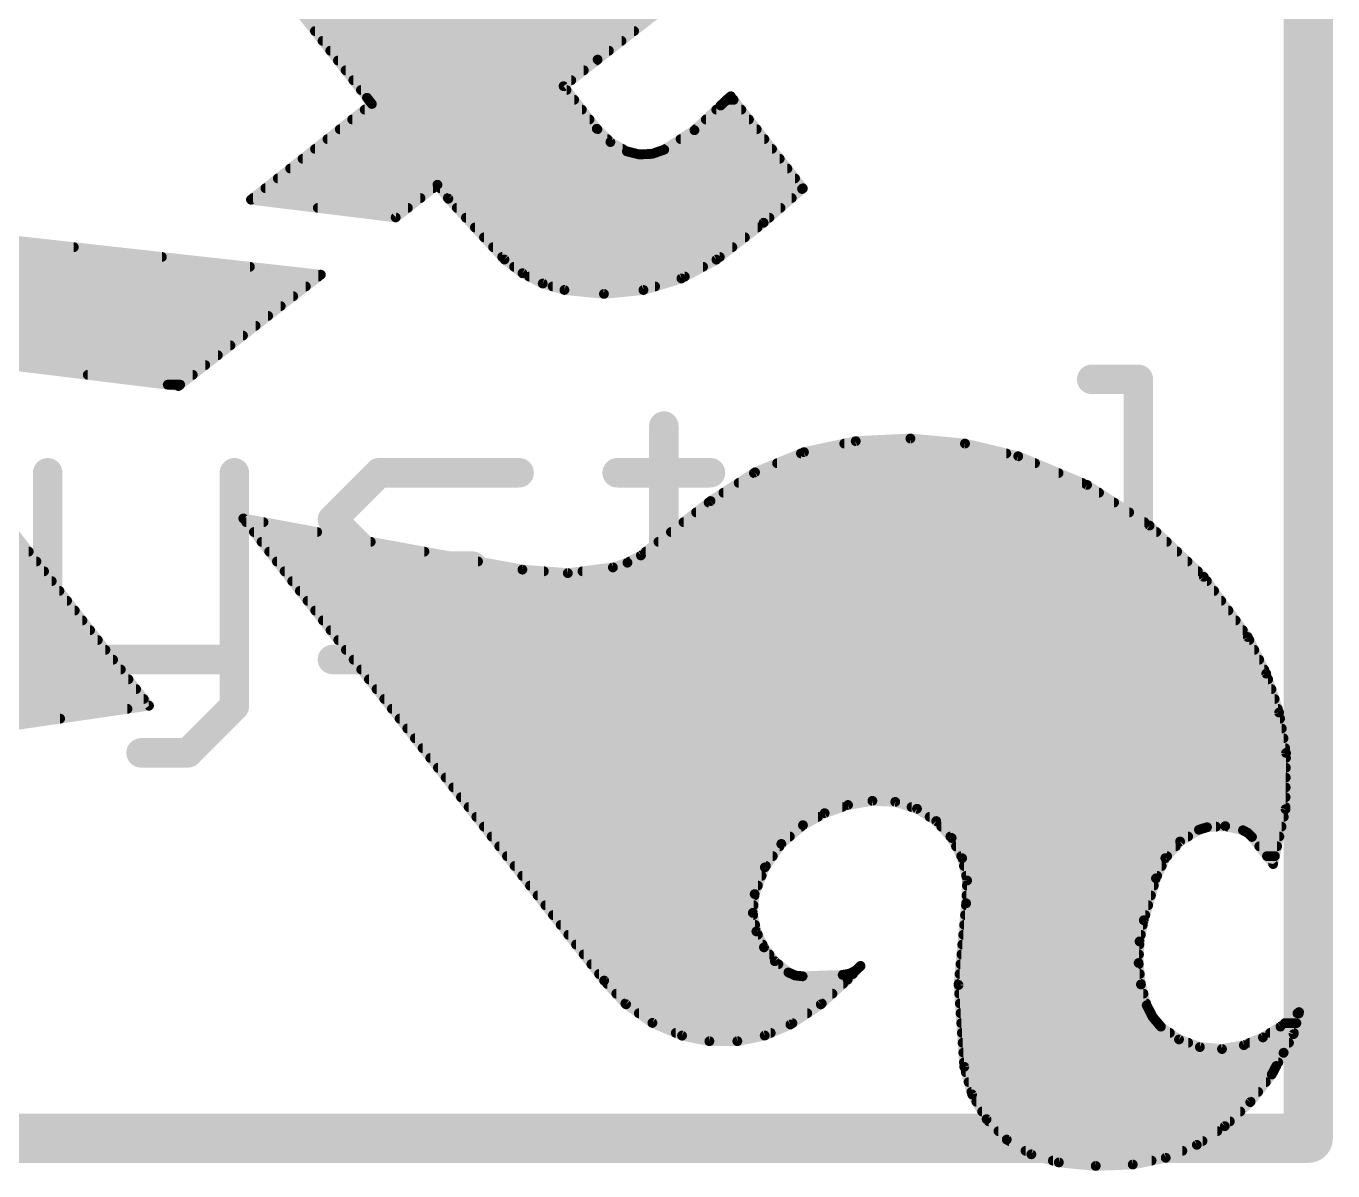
# Model space of a CAD drawing. Extents: x -0.1 to 20.3, y -11.4 to 28.1.
# Drawn here: x 7.223 to 10.604, y 8.686 to 11.646 of the extents above; entities that cross this region are included whole.
import ezdxf

# ---------------------------------------------------------------- set-up
doc = ezdxf.new("R2010")
doc.units = 0
for name, color, linetype in [('21', 41, 'CONTINUOUS'), ('22', 40, 'CONTINUOUS'), ('51', 53, 'CONTINUOUS')]:
    doc.layers.add(name, color=color, linetype=linetype)

msp = doc.modelspace()

# ---------------------------------------------------------------- linework, layer by layer
at = {"layer": '21'}
for points, const_width in [([(10.54, 11.97), (10.54, 8.77)], 0.127), ([(9.9796, 10.7325), (10.1003, 10.7325)], 0.0762), ([(10.1003, 10.7325), (10.1003, 10.0081)], 0.0762), ([(8.8726, 10.6118), (8.8726, 10.1288)], 0.0762), ([(7.2786, 10.491), (7.2786, 10.1288)], 0.0762), ([(7.7615, 10.491), (7.7615, 9.8874)], 0.0762), ([(8.0152, 10.3703), (8.1359, 10.491)], 0.0762), ([(8.1359, 10.491), (8.4982, 10.491)], 0.0762), ([(8.7518, 10.491), (8.9933, 10.491)], 0.0762), ([(9.3637, 10.491), (9.6051, 10.491)], 0.0762), ([(9.6051, 10.491), (9.7259, 10.3703)], 0.0762), ([(8.1359, 10.2496), (8.0152, 10.3703)], 0.0762), ([(9.7259, 10.3703), (9.7259, 10.0081)], 0.0762), ([(8.3774, 10.2496), (8.1359, 10.2496)], 0.0762), ([(8.4982, 10.1288), (8.3774, 10.2496)], 0.0762), ([(9.2429, 10.1288), (9.3637, 10.2496)], 0.0762), ([(9.3637, 10.2496), (9.7259, 10.2496)], 0.0762), ([(7.2786, 10.1288), (7.3993, 10.0081)], 0.0762), ([(8.3774, 10.0081), (8.4982, 10.1288)], 0.0762), ([(8.8726, 10.1288), (8.9933, 10.0081)], 0.0762), ([(9.3637, 10.0081), (9.2429, 10.1288)], 0.0762), ([(7.3993, 10.0081), (7.7615, 10.0081)], 0.0762), ([(8.0152, 10.0081), (8.3774, 10.0081)], 0.0762), ([(9.7259, 10.0081), (9.3637, 10.0081)], 0.0762), ([(9.9796, 10.0081), (10.221, 10.0081)], 0.0762), ([(7.7615, 9.8874), (7.6408, 9.7666)], 0.0762), ([(7.6408, 9.7666), (7.5201, 9.7666)], 0.0762), ([(10.54, 8.77), (5.54, 8.77)], 0.127)]:
    msp.add_lwpolyline(points, dxfattribs=dict(at, const_width=const_width))
for points, const_width in [([(9.9796, 10.7516, 1), (9.9796, 10.7135)], 0.0381), ([(10.1193, 10.7325, 1), (10.0812, 10.7325)], 0.0381), ([(10.1003, 10.7135, 1), (10.1003, 10.7516)], 0.0381), ([(8.8916, 10.6118, 1), (8.8535, 10.6118)], 0.0381), ([(7.2976, 10.491, 1), (7.2595, 10.491)], 0.0381), ([(7.7806, 10.491, 1), (7.7425, 10.491)], 0.0381), ([(8.1359, 10.5101, 1), (8.1359, 10.472)], 0.0381), ([(8.1494, 10.4776, 1), (8.1225, 10.5045)], 0.0381), ([(8.4982, 10.472, 1), (8.4982, 10.5101)], 0.0381), ([(8.7518, 10.5101, 1), (8.7518, 10.472)], 0.0381), ([(8.9933, 10.472, 1), (8.9933, 10.5101)], 0.0381), ([(9.3637, 10.5101, 1), (9.3637, 10.472)], 0.0381), ([(9.6186, 10.5045, 1), (9.5917, 10.4776)], 0.0381), ([(9.6051, 10.472, 1), (9.6051, 10.5101)], 0.0381), ([(8.0287, 10.3838, 1), (8.0017, 10.3568)], 0.0381), ([(8.0017, 10.3838, 1), (8.0287, 10.3568)], 0.0381), ([(9.7449, 10.3703, 1), (9.7068, 10.3703)], 0.0381), ([(9.7124, 10.3568, 1), (9.7393, 10.3838)], 0.0381), ([(8.1359, 10.2686, 1), (8.1359, 10.2305)], 0.0381), ([(8.1225, 10.2361, 1), (8.1494, 10.263)], 0.0381), ([(8.3909, 10.263, 1), (8.364, 10.2361)], 0.0381), ([(8.3774, 10.2305, 1), (8.3774, 10.2686)], 0.0381), ([(9.3637, 10.2686, 1), (9.3637, 10.2305)], 0.0381), ([(9.3771, 10.2361, 1), (9.3502, 10.263)], 0.0381), ([(9.7259, 10.2305, 1), (9.7259, 10.2686)], 0.0381), ([(7.2921, 10.1423, 1), (7.2651, 10.1154)], 0.0381), ([(7.2595, 10.1288, 1), (7.2976, 10.1288)], 0.0381), ([(8.5116, 10.1154, 1), (8.4847, 10.1423)], 0.0381), ([(8.4847, 10.1154, 1), (8.5116, 10.1423)], 0.0381), ([(8.886, 10.1423, 1), (8.8591, 10.1154)], 0.0381), ([(8.8535, 10.1288, 1), (8.8916, 10.1288)], 0.0381), ([(9.2564, 10.1423, 1), (9.2295, 10.1154)], 0.0381), ([(9.2295, 10.1423, 1), (9.2564, 10.1154)], 0.0381), ([(7.3993, 10.0272, 1), (7.3993, 9.9891)], 0.0381), ([(7.7615, 9.9891, 1), (7.7615, 10.0272)], 0.0381), ([(8.0152, 10.0272, 1), (8.0152, 9.9891)], 0.0381), ([(8.3774, 9.9891, 1), (8.3774, 10.0272)], 0.0381), ([(9.3637, 10.0272, 1), (9.3637, 9.9891)], 0.0381), ([(9.7259, 9.9891, 1), (9.7259, 10.0272)], 0.0381), ([(9.9796, 10.0272, 1), (9.9796, 9.9891)], 0.0381), ([(10.221, 9.9891, 1), (10.221, 10.0272)], 0.0381), ([(7.3858, 9.9946, 1), (7.4128, 10.0216)], 0.0381), ([(8.364, 10.0216, 1), (8.3909, 9.9946)], 0.0381), ([(8.9798, 9.9946, 1), (9.0068, 10.0216)], 0.0381), ([(9.3502, 9.9946, 1), (9.3771, 10.0216)], 0.0381), ([(9.7068, 10.0081, 1), (9.7449, 10.0081)], 0.0381), ([(10.0812, 10.0081, 1), (10.1193, 10.0081)], 0.0381), ([(7.7425, 9.8874, 1), (7.7806, 9.8874)], 0.0381), ([(7.775, 9.8739, 1), (7.7481, 9.9008)], 0.0381), ([(7.5201, 9.7857, 1), (7.5201, 9.7476)], 0.0381), ([(7.6408, 9.7476, 1), (7.6408, 9.7857)], 0.0381), ([(7.6273, 9.7801, 1), (7.6543, 9.7532)], 0.0381), ([(10.54, 8.7382, 1), (10.54, 8.8018)], 0.0635), ([(10.5083, 8.77, 1), (10.5718, 8.77)], 0.0635)]:
    msp.add_lwpolyline(points, format="xyb", dxfattribs=dict(at, const_width=const_width))
at = {"layer": '22', "const_width": 0.0254}
for points in [[(7.3165, 12.4695), (8.1046, 11.4608)], [(7.9501, 11.6586), (8.8282, 11.6586)], [(8.7012, 11.5594), (8.8474, 11.6736)], [(7.9699, 11.6332), (8.7957, 11.6332)], [(7.9898, 11.6078), (8.7631, 11.6078)], [(8.0096, 11.5824), (8.7306, 11.5824)], [(8.0295, 11.557), (8.6981, 11.557)], [(8.6132, 11.4906), (8.7012, 11.5594)], [(8.0493, 11.5316), (8.6656, 11.5316)], [(8.0692, 11.5062), (8.6331, 11.5062)], [(8.6992, 11.3805), (8.6132, 11.4906)], [(8.089, 11.4808), (8.6208, 11.4808)], [(8.1046, 11.4608), (8.1172, 11.4447)], [(8.1088, 11.4554), (8.6407, 11.4554)], [(9.0401, 11.4599), (9.0196, 11.4407)], [(9.0352, 11.4554), (9.0532, 11.4554)], [(9.046, 11.4646), (9.0401, 11.4599)], [(9.2322, 11.2264), (9.046, 11.4646)], [(8.1172, 11.4447), (7.8045, 11.1972)], [(8.0986, 11.43), (8.6605, 11.43)], [(9.0196, 11.4407), (8.9518, 11.3768)], [(9.0083, 11.43), (9.0731, 11.43)], [(8.0665, 11.4046), (8.6804, 11.4046)], [(8.9813, 11.4046), (9.0929, 11.4046)], [(8.0023, 11.3538), (8.7266, 11.3538)], [(8.0344, 11.3792), (8.7006, 11.3792)], [(8.7343, 11.3463), (8.6992, 11.3805)], [(8.9518, 11.3768), (8.8735, 11.3265)], [(8.916, 11.3538), (9.1326, 11.3538)], [(8.9544, 11.3792), (9.1128, 11.3792)], [(7.9702, 11.3284), (8.7659, 11.3284)], [(8.7771, 11.3221), (8.7343, 11.3463)], [(8.8092, 11.3142), (8.7771, 11.3221)], [(8.8422, 11.3157), (8.8092, 11.3142)], [(8.8735, 11.3265), (8.8422, 11.3157)], [(8.8764, 11.3284), (9.1525, 11.3284)], [(7.9381, 11.303), (9.1723, 11.303)], [(7.8739, 11.2522), (9.212, 11.2522)], [(7.906, 11.2776), (9.1922, 11.2776)], [(7.8418, 11.2268), (8.2755, 11.2268)], [(8.1788, 11.1513), (8.2869, 11.2357)], [(8.2869, 11.2357), (8.3151, 11.1997)], [(8.2939, 11.2268), (9.2318, 11.2268)], [(9.1308, 11.1375), (9.2302, 11.2249)], [(9.2302, 11.2249), (9.2322, 11.2264)], [(7.8045, 11.1972), (8.1788, 11.1513)], [(7.8097, 11.2014), (8.243, 11.2014)], [(8.3138, 11.2014), (9.2035, 11.2014)], [(8.3151, 11.1997), (8.4604, 11.0425)], [(7.9774, 11.176), (8.2105, 11.176)], [(8.337, 11.176), (9.1745, 11.176)], [(8.3605, 11.1506), (9.1456, 11.1506)], [(8.3839, 11.1252), (9.115, 11.1252)], [(9.0086, 11.0421), (9.1308, 11.1375)], [(7.9852, 11.0031), (7.1836, 11.0925)], [(8.4074, 11.0998), (9.0825, 11.0998)], [(6.0889, 11.0744), (7.3461, 11.0744)], [(6.1087, 11.049), (7.5739, 11.049)], [(8.4309, 11.0744), (9.0499, 11.0744)], [(8.4544, 11.049), (9.0174, 11.049)], [(6.1286, 11.0236), (7.8017, 11.0236)], [(8.4604, 11.0425), (8.507, 11.0069)], [(8.4851, 11.0236), (8.9741, 11.0236)], [(8.9181, 10.9935), (9.0086, 11.0421)], [(6.1484, 10.9982), (7.9788, 10.9982)], [(7.6168, 10.7154), (7.9852, 11.0031)], [(8.507, 11.0069), (8.5593, 10.9804)], [(8.5242, 10.9982), (8.9268, 10.9982)], [(8.5593, 10.9804), (8.6154, 10.9637)], [(8.8199, 10.9636), (8.9181, 10.9935)], [(6.1683, 10.9728), (7.9463, 10.9728)], [(6.1881, 10.9474), (7.9138, 10.9474)], [(8.5849, 10.9728), (8.85, 10.9728)], [(8.6154, 10.9637), (8.7176, 10.9536)], [(8.7176, 10.9536), (8.8199, 10.9636)], [(6.208, 10.922), (7.8813, 10.922)], [(6.2278, 10.8966), (7.8488, 10.8966)], [(6.2477, 10.8712), (7.8163, 10.8712)], [(6.2675, 10.8458), (7.7838, 10.8458)], [(6.2873, 10.8204), (7.7513, 10.8204)], [(7.5406, 9.8887), (6.8182, 10.8135)], [(6.8182, 10.8135), (7.6168, 10.7154)], [(6.9684, 10.795), (7.7187, 10.795)], [(7.1753, 10.7696), (7.6862, 10.7696)], [(7.3822, 10.7442), (7.6537, 10.7442)], [(7.589, 10.7188), (7.6212, 10.7188)], [(9.2351, 10.5442), (9.369, 10.5727)], [(9.369, 10.5727), (9.5106, 10.5796)], [(9.5106, 10.5796), (9.6516, 10.5665)], [(9.1086, 10.4921), (9.2351, 10.5442)], [(9.2273, 10.541), (9.7587, 10.541)], [(9.3394, 10.5664), (9.6519, 10.5664)], [(9.6516, 10.5665), (9.7895, 10.5337)], [(9.1657, 10.5156), (9.8329, 10.5156)], [(9.7895, 10.5337), (9.9676, 10.4595)], [(8.9935, 10.4179), (9.1086, 10.4921)], [(9.1057, 10.4902), (9.8939, 10.4902)], [(9.0269, 10.4394), (9.9986, 10.4394)], [(9.0663, 10.4648), (9.9549, 10.4648)], [(9.9676, 10.4595), (10.1293, 10.3545)], [(8.8134, 10.2772), (8.9935, 10.4179)], [(8.9885, 10.414), (10.0377, 10.414)], [(8.7182, 9.1778), (7.7847, 10.3728)], [(7.7847, 10.3728), (8.5067, 10.2406)], [(8.956, 10.3886), (10.0768, 10.3886)], [(7.7921, 10.3632), (7.8369, 10.3632)], [(7.812, 10.3378), (7.9757, 10.3378)], [(8.891, 10.3378), (10.147, 10.3378)], [(8.9235, 10.3632), (10.1159, 10.3632)], [(10.1293, 10.3545), (10.2695, 10.2219)], [(7.8318, 10.3124), (8.1144, 10.3124)], [(8.8585, 10.3124), (10.1738, 10.3124)], [(6.7041, 10.287), (7.2295, 10.287)], [(7.8517, 10.287), (8.2532, 10.287)], [(8.7785, 10.2585), (8.8134, 10.2772)], [(8.826, 10.287), (10.2007, 10.287)], [(6.7239, 10.2616), (7.2493, 10.2616)], [(6.7438, 10.2362), (7.2692, 10.2362)], [(7.8715, 10.2616), (8.3919, 10.2616)], [(7.8914, 10.2362), (8.5624, 10.2362)], [(8.5067, 10.2406), (8.6241, 10.2314)], [(8.6241, 10.2314), (8.7409, 10.2462)], [(8.6621, 10.2362), (10.2544, 10.2362)], [(8.7409, 10.2462), (8.7785, 10.2585)], [(8.7842, 10.2616), (10.2276, 10.2616)], [(6.7636, 10.2108), (7.289, 10.2108)], [(7.9112, 10.2108), (10.2777, 10.2108)], [(10.2695, 10.2219), (10.3835, 10.0663)], [(6.7835, 10.1854), (7.3088, 10.1854)], [(7.931, 10.1854), (10.2963, 10.1854)], [(6.8033, 10.16), (7.3287, 10.16)], [(6.8232, 10.1346), (7.3485, 10.1346)], [(7.9509, 10.16), (10.3148, 10.16)], [(7.9707, 10.1346), (10.3334, 10.1346)], [(6.843, 10.1092), (7.3684, 10.1092)], [(7.9906, 10.1092), (10.352, 10.1092)], [(6.8628, 10.0838), (7.3882, 10.0838)], [(8.0104, 10.0838), (10.3706, 10.0838)], [(10.3835, 10.0663), (10.4312, 9.9716)], [(6.8827, 10.0584), (7.4081, 10.0584)], [(6.9025, 10.033), (7.4279, 10.033)], [(8.0303, 10.0584), (10.3874, 10.0584)], [(8.0501, 10.033), (10.4002, 10.033)], [(6.9224, 10.0076), (7.4478, 10.0076)], [(8.07, 10.0076), (10.4131, 10.0076)], [(6.9422, 9.9822), (7.4676, 9.9822)], [(8.0898, 9.9822), (10.4259, 9.9822)], [(10.4312, 9.9716), (10.4644, 9.8709)], [(6.9621, 9.9568), (7.4874, 9.9568)], [(6.9819, 9.9314), (7.5073, 9.9314)], [(8.1096, 9.9568), (10.4361, 9.9568)], [(8.1295, 9.9314), (10.4445, 9.9314)], [(7.0018, 9.906), (7.5271, 9.906)], [(8.1493, 9.906), (10.4529, 9.906)], [(7.0216, 9.8806), (7.4849, 9.8806)], [(7.069, 9.82), (7.5406, 9.8887)], [(8.1692, 9.8806), (10.4612, 9.8806)], [(10.4644, 9.8709), (10.4824, 9.7665)], [(7.0414, 9.8552), (7.3107, 9.8552)], [(8.189, 9.8552), (10.4671, 9.8552)], [(8.2089, 9.8298), (10.4715, 9.8298)], [(8.2287, 9.8044), (10.4759, 9.8044)], [(8.2486, 9.779), (10.4803, 9.779)], [(10.4824, 9.7665), (10.481, 9.621)], [(8.2684, 9.7536), (10.4823, 9.7536)], [(8.2882, 9.7282), (10.4821, 9.7282)], [(8.3081, 9.7028), (10.4818, 9.7028)], [(8.3279, 9.6774), (10.4816, 9.6774)], [(8.3478, 9.652), (10.4813, 9.652)], [(8.3676, 9.6266), (9.334, 9.6266)], [(9.3491, 9.6319), (9.2886, 9.6107)], [(9.4123, 9.6427), (9.3491, 9.6319)], [(9.4713, 9.64), (9.4123, 9.6427)], [(9.5276, 9.6221), (9.4713, 9.64)], [(9.5134, 9.6266), (10.4811, 9.6266)], [(8.3875, 9.6012), (9.2715, 9.6012)], [(9.2886, 9.6107), (9.2326, 9.5797)], [(9.5774, 9.5903), (9.5276, 9.6221)], [(9.5603, 9.6012), (10.4766, 9.6012)], [(9.6172, 9.5467), (9.5774, 9.5903)], [(10.481, 9.621), (10.449, 9.4792)], [(8.4073, 9.5758), (9.2281, 9.5758)], [(9.2326, 9.5797), (9.1766, 9.5312)], [(9.5906, 9.5758), (10.3011, 9.5758)], [(10.2571, 9.5679), (10.2083, 9.5375)], [(10.2779, 9.5744), (10.2571, 9.5679)], [(10.325, 9.5772), (10.2779, 9.5744)], [(10.371, 9.5666), (10.325, 9.5772)], [(10.3311, 9.5758), (10.4708, 9.5758)], [(10.3838, 9.5595), (10.371, 9.5666)], [(10.3943, 9.5492), (10.3838, 9.5595)], [(8.4272, 9.5504), (9.1987, 9.5504)], [(8.447, 9.525), (9.1722, 9.525)], [(9.1766, 9.5312), (9.1341, 9.4706)], [(9.6139, 9.5504), (10.2291, 9.5504)], [(9.6445, 9.4943), (9.6172, 9.5467)], [(9.6285, 9.525), (10.1972, 9.525)], [(10.2083, 9.5375), (10.1701, 9.4944)], [(10.3931, 9.5504), (10.4651, 9.5504)], [(10.449, 9.4792), (10.3943, 9.5492)], [(10.4132, 9.525), (10.4594, 9.525)], [(8.4668, 9.4996), (9.1544, 9.4996)], [(9.6418, 9.4996), (10.1747, 9.4996)], [(9.6573, 9.4367), (9.6445, 9.4943)], [(10.1701, 9.4944), (10.1458, 9.4422)], [(10.4331, 9.4996), (10.4536, 9.4996)], [(8.4867, 9.4742), (9.1366, 9.4742)], [(9.1341, 9.4706), (9.1076, 9.4015)], [(9.649, 9.4742), (10.1607, 9.4742)], [(8.5065, 9.4488), (9.1257, 9.4488)], [(8.5264, 9.4234), (9.116, 9.4234)], [(9.6546, 9.4488), (10.1489, 9.4488)], [(9.6547, 9.3777), (9.6573, 9.4367)], [(9.6567, 9.4234), (10.1404, 9.4234)], [(10.1458, 9.4422), (10.1144, 9.3339)], [(8.5462, 9.398), (9.1073, 9.398)], [(9.1076, 9.4015), (9.1028, 9.3529)], [(9.6556, 9.398), (10.133, 9.398)], [(8.5661, 9.3726), (9.1048, 9.3726)], [(9.1028, 9.3529), (9.1121, 9.3049)], [(9.6351, 9.1665), (9.6547, 9.3777)], [(9.6543, 9.3726), (10.1257, 9.3726)], [(8.5859, 9.3472), (9.1039, 9.3472)], [(8.6058, 9.3218), (9.1088, 9.3218)], [(9.6496, 9.3218), (10.112, 9.3218)], [(9.6519, 9.3472), (10.1183, 9.3472)], [(10.1144, 9.3339), (10.1035, 9.2791)], [(8.6256, 9.2964), (9.1161, 9.2964)], [(9.1121, 9.3049), (9.1316, 9.2638)], [(9.6472, 9.2964), (10.1069, 9.2964)], [(8.6455, 9.271), (9.1282, 9.271)], [(9.1316, 9.2638), (9.1597, 9.2278)], [(9.6448, 9.271), (10.1031, 9.271)], [(10.1035, 9.2791), (10.1009, 9.2233)], [(8.6653, 9.2456), (9.1458, 9.2456)], [(8.6851, 9.2202), (9.169, 9.2202)], [(9.1597, 9.2278), (9.1949, 9.1989)], [(9.6401, 9.2202), (10.1013, 9.2202)], [(9.6425, 9.2456), (10.1019, 9.2456)], [(10.1009, 9.2233), (10.1071, 9.1679)], [(8.705, 9.1948), (9.204, 9.1948)], [(9.1949, 9.1989), (9.2125, 9.191)], [(9.2125, 9.191), (9.2317, 9.1889)], [(9.2317, 9.1889), (9.3353, 9.1925)], [(9.3353, 9.1925), (9.3528, 9.1956)], [(9.3816, 9.2158), (9.3482, 9.1801)], [(9.3484, 9.1948), (9.362, 9.1948)], [(9.3528, 9.1956), (9.3687, 9.2035)], [(9.3687, 9.2035), (9.3816, 9.2158)], [(9.6378, 9.1948), (10.1041, 9.1948)], [(8.7749, 9.1166), (8.7182, 9.1778)], [(8.726, 9.1694), (9.3366, 9.1694)], [(9.3482, 9.1801), (9.2787, 9.1164)], [(9.6499, 8.9549), (9.6351, 9.1665)], [(9.6354, 9.1694), (10.1069, 9.1694)], [(10.1071, 9.1679), (10.1219, 9.1141)], [(8.7495, 9.144), (9.3088, 9.144)], [(8.773, 9.1186), (9.2811, 9.1186)], [(8.843, 9.0684), (8.7749, 9.1166)], [(9.2787, 9.1164), (9.2001, 9.0643)], [(9.6367, 9.144), (10.1136, 9.144)], [(9.6385, 9.1186), (10.1206, 9.1186)], [(8.808, 9.0932), (9.2437, 9.0932)], [(9.6403, 9.0932), (10.1324, 9.0932)], [(10.1219, 9.1141), (10.1369, 9.0842)], [(10.1369, 9.0842), (10.1585, 9.0588)], [(10.4679, 9.0588), (10.516, 9.0964)], [(10.5155, 9.0928), (10.5021, 9.0394)], [(10.5119, 9.0932), (10.5155, 9.0932)], [(10.5159, 9.0963), (10.5155, 9.0928)], [(10.516, 9.0964), (10.5159, 9.0963)], [(8.9197, 9.0355), (8.843, 9.0684)], [(8.8445, 9.0678), (9.2053, 9.0678)], [(9.2001, 9.0643), (9.1336, 9.0358)], [(9.642, 9.0678), (10.1509, 9.0678)], [(10.1585, 9.0588), (10.2055, 9.0257)], [(10.4226, 9.0309), (10.4679, 9.0588)], [(10.4794, 9.0678), (10.5092, 9.0678)], [(8.9036, 9.0424), (9.1491, 9.0424)], [(8.9905, 9.0211), (8.9197, 9.0355)], [(9.0628, 9.0212), (8.9905, 9.0211)], [(9.1336, 9.0358), (9.0628, 9.0212)], [(9.6438, 9.0424), (10.1818, 9.0424)], [(9.6456, 9.017), (10.2292, 9.017)], [(10.2055, 9.0257), (10.2595, 9.0059)], [(10.3733, 9.0108), (10.4226, 9.0309)], [(10.3885, 9.017), (10.49, 9.017)], [(10.4413, 9.0424), (10.5028, 9.0424)], [(10.5021, 9.0394), (10.4759, 8.9909)], [(9.6474, 8.9916), (10.4763, 8.9916)], [(10.2595, 9.0059), (10.3167, 9.0008)], [(10.3167, 9.0008), (10.3733, 9.0108)], [(10.4759, 8.9909), (10.4572, 8.957)], [(9.6491, 8.9662), (10.4623, 8.9662)], [(9.6702, 8.8835), (9.6499, 8.9549)], [(10.4572, 8.957), (10.4455, 8.9349)], [(9.6539, 8.9408), (10.4486, 8.9408)], [(9.6611, 8.9154), (10.4302, 8.9154)], [(10.4455, 8.9349), (10.3898, 8.8636)], [(9.6683, 8.89), (10.4104, 8.89)], [(9.7076, 8.8194), (9.6702, 8.8835)], [(9.6812, 8.8646), (10.3906, 8.8646)], [(10.3898, 8.8636), (10.3241, 8.8014)], [(9.6961, 8.8392), (10.3641, 8.8392)], [(9.7598, 8.7667), (9.7076, 8.8194)], [(9.7132, 8.8138), (10.3372, 8.8138)], [(9.7383, 8.7884), (10.3046, 8.7884)], [(10.3241, 8.8014), (10.2516, 8.7531)], [(9.8235, 8.7286), (9.7598, 8.7667)], [(9.766, 8.763), (10.2664, 8.763)], [(10.2516, 8.7531), (10.1711, 8.7197)], [(9.8084, 8.7376), (10.2142, 8.7376)], [(9.8946, 8.7076), (9.8235, 8.7286)], [(9.8791, 8.7122), (10.1346, 8.7122)], [(10.1711, 8.7197), (10.0857, 8.7022)], [(9.99, 8.6985), (9.8946, 8.7076)], [(10.0857, 8.7022), (9.99, 8.6985)]]:
    msp.add_lwpolyline(points, dxfattribs=at)
at = {"layer": '22', "const_width": 0.0127}
for points in [[(7.9699, 11.6395, 1), (7.9699, 11.6269)], [(8.7957, 11.6269, 1), (8.7957, 11.6395)], [(7.9898, 11.6142, 1), (7.9898, 11.6015)], [(8.7631, 11.6015, 1), (8.7631, 11.6142)], [(8.0096, 11.5887, 1), (8.0096, 11.5761)], [(8.0295, 11.5633, 1), (8.0295, 11.5507)], [(8.6973, 11.5644, 1), (8.7051, 11.5544)], [(8.7051, 11.5544, 1), (8.6973, 11.5644)], [(8.6981, 11.5507, 1), (8.6981, 11.5633)], [(8.7306, 11.5761, 1), (8.7306, 11.5887)], [(8.0493, 11.538, 1), (8.0493, 11.5253)], [(8.6656, 11.5253, 1), (8.6656, 11.538)], [(8.0692, 11.5125, 1), (8.0692, 11.4999)], [(8.6182, 11.4945, 1), (8.6082, 11.4867)], [(8.6093, 11.4956, 1), (8.6171, 11.4856)], [(8.6331, 11.4999, 1), (8.6331, 11.5125)], [(8.089, 11.4871, 1), (8.089, 11.4745)], [(8.1096, 11.4647, 1), (8.0996, 11.4569)], [(8.0996, 11.4569, 1), (8.1096, 11.4647)], [(8.1088, 11.4618, 1), (8.1088, 11.4491)], [(8.6208, 11.4745, 1), (8.6208, 11.4871)], [(8.6407, 11.4491, 1), (8.6407, 11.4618)], [(9.0352, 11.4618, 1), (9.0352, 11.4491)], [(9.0361, 11.4649, 1), (9.044, 11.4549)], [(9.0444, 11.4553, 1), (9.0357, 11.4646)], [(9.051, 11.4685, 1), (9.041, 11.4607)], [(9.05, 11.4596, 1), (9.0421, 11.4696)], [(9.0532, 11.4491, 1), (9.0532, 11.4618)], [(8.0986, 11.4363, 1), (8.0986, 11.4237)], [(8.1122, 11.4408, 1), (8.1222, 11.4486)], [(8.1211, 11.4398, 1), (8.1132, 11.4497)], [(8.6605, 11.4237, 1), (8.6605, 11.4363)], [(9.0083, 11.4363, 1), (9.0083, 11.4237)], [(9.0152, 11.4453, 1), (9.0239, 11.436)], [(9.0239, 11.436, 1), (9.0152, 11.4453)], [(9.0731, 11.4237, 1), (9.0731, 11.4363)], [(8.0665, 11.4109, 1), (8.0665, 11.3983)], [(8.6804, 11.3983, 1), (8.6804, 11.4109)], [(8.9813, 11.4109, 1), (8.9813, 11.3983)], [(9.0929, 11.3983, 1), (9.0929, 11.4109)], [(8.0023, 11.3601, 1), (8.0023, 11.3475)], [(8.0344, 11.3856, 1), (8.0344, 11.3729)], [(8.7036, 11.3851, 1), (8.6947, 11.376)], [(8.6942, 11.3766, 1), (8.7042, 11.3845)], [(8.7006, 11.3729, 1), (8.7006, 11.3856)], [(8.7266, 11.3475, 1), (8.7266, 11.3601)], [(8.916, 11.3601, 1), (8.916, 11.3475)], [(8.9475, 11.3814, 1), (8.9562, 11.3722)], [(8.9544, 11.3856, 1), (8.9544, 11.3729)], [(8.9553, 11.3715, 1), (8.9484, 11.3821)], [(9.1128, 11.3729, 1), (9.1128, 11.3856)], [(9.1326, 11.3475, 1), (9.1326, 11.3601)], [(7.9702, 11.3347, 1), (7.9702, 11.3221)], [(8.7375, 11.3518, 1), (8.7312, 11.3408)], [(8.7299, 11.3417, 1), (8.7388, 11.3508)], [(8.7659, 11.3221, 1), (8.7659, 11.3347)], [(8.7786, 11.3283, 1), (8.7755, 11.3159)], [(8.7739, 11.3166, 1), (8.7802, 11.3276)], [(8.8089, 11.3205, 1), (8.8095, 11.3078)], [(8.8077, 11.308, 1), (8.8107, 11.3203)], [(8.8402, 11.3217, 1), (8.8443, 11.3097)], [(8.8425, 11.3093, 1), (8.8419, 11.322)], [(8.8701, 11.3319, 1), (8.8769, 11.3212)], [(8.8764, 11.3347, 1), (8.8764, 11.3221)], [(8.8756, 11.3205, 1), (8.8714, 11.3325)], [(9.1525, 11.3221, 1), (9.1525, 11.3347)], [(7.9381, 11.3094, 1), (7.9381, 11.2967)], [(9.1723, 11.2967, 1), (9.1723, 11.3094)], [(7.8739, 11.2585, 1), (7.8739, 11.2459)], [(7.906, 11.284, 1), (7.906, 11.2713)], [(9.1922, 11.2713, 1), (9.1922, 11.284)], [(9.212, 11.2459, 1), (9.212, 11.2585)], [(7.8418, 11.2332, 1), (7.8418, 11.2205)], [(8.2755, 11.2205, 1), (8.2755, 11.2332)], [(8.2919, 11.2397, 1), (8.2819, 11.2318)], [(8.2908, 11.2307, 1), (8.283, 11.2407)], [(8.2939, 11.2332, 1), (8.2939, 11.2205)], [(9.2263, 11.2299, 1), (9.2341, 11.2199)], [(9.2344, 11.2201, 1), (9.226, 11.2296)], [(9.2272, 11.2225, 1), (9.2372, 11.2303)], [(9.2361, 11.2214, 1), (9.2283, 11.2314)], [(9.2318, 11.2205, 1), (9.2318, 11.2332)], [(7.8052, 11.2035, 1), (7.8037, 11.1909)], [(7.8005, 11.2022, 1), (7.8084, 11.1923)], [(7.8097, 11.2078, 1), (7.8097, 11.1951)], [(8.243, 11.1951, 1), (8.243, 11.2078)], [(8.3138, 11.2078, 1), (8.3138, 11.1951)], [(8.3197, 11.204, 1), (8.3104, 11.1954)], [(8.3101, 11.1958, 1), (8.3201, 11.2036)], [(9.2035, 11.1951, 1), (9.2035, 11.2078)], [(7.9774, 11.1823, 1), (7.9774, 11.1697)], [(8.1749, 11.1563, 1), (8.1827, 11.1463)], [(8.178, 11.145, 1), (8.1796, 11.1576)], [(8.2105, 11.1697, 1), (8.2105, 11.1823)], [(8.337, 11.1823, 1), (8.337, 11.1697)], [(8.3605, 11.157, 1), (8.3605, 11.1443)], [(9.1456, 11.1443, 1), (9.1456, 11.157)], [(9.1745, 11.1697, 1), (9.1745, 11.1823)], [(8.3839, 11.1316, 1), (8.3839, 11.1189)], [(9.115, 11.1189, 1), (9.115, 11.1316)], [(9.1266, 11.1423, 1), (9.135, 11.1328)], [(9.1347, 11.1325, 1), (9.1269, 11.1426)], [(8.4074, 11.1061, 1), (8.4074, 11.0935)], [(9.0825, 11.0935, 1), (9.0825, 11.1061)], [(7.3461, 11.0681, 1), (7.3461, 11.0808)], [(7.5739, 11.0427, 1), (7.5739, 11.0554)], [(8.4309, 11.0808, 1), (8.4309, 11.0681)], [(8.4544, 11.0554, 1), (8.4544, 11.0427)], [(9.0174, 11.0427, 1), (9.0174, 11.0554)], [(9.0499, 11.0681, 1), (9.0499, 11.0808)], [(7.8017, 11.0173, 1), (7.8017, 11.0299)], [(8.4642, 11.0475, 1), (8.4565, 11.0374)], [(8.4557, 11.0382, 1), (8.4651, 11.0468)], [(8.4851, 11.0299, 1), (8.4851, 11.0173)], [(8.9741, 11.0173, 1), (8.9741, 11.0299)], [(9.0047, 11.0471, 1), (9.0125, 11.0371)], [(9.0116, 11.0365, 1), (9.0056, 11.0477)], [(7.9788, 10.9919, 1), (7.9788, 11.0046)], [(7.9891, 10.9981, 1), (7.9812, 11.0082)], [(7.9845, 10.9968, 1), (7.9859, 11.0095)], [(8.5099, 11.0126, 1), (8.5041, 11.0013)], [(8.5031, 11.0019, 1), (8.5109, 11.012)], [(8.5242, 11.0046, 1), (8.5242, 10.9919)], [(8.5611, 10.9865, 1), (8.5574, 10.9743)], [(8.5564, 10.9747, 1), (8.5621, 10.9861)], [(8.9151, 10.9991, 1), (8.9211, 10.9879)], [(8.92, 10.9875, 1), (8.9163, 10.9996)], [(8.9268, 10.9919, 1), (8.9268, 11.0046)], [(7.9138, 10.9411, 1), (7.9138, 10.9537)], [(7.9463, 10.9665, 1), (7.9463, 10.9792)], [(8.5849, 10.9792, 1), (8.5849, 10.9665)], [(8.6161, 10.97, 1), (8.6148, 10.9574)], [(8.6136, 10.9576, 1), (8.6172, 10.9698)], [(8.717, 10.9599, 1), (8.7183, 10.9473)], [(8.717, 10.9473, 1), (8.7183, 10.9599)], [(8.818, 10.9697, 1), (8.8217, 10.9576)], [(8.8205, 10.9573, 1), (8.8192, 10.97)], [(8.85, 10.9665, 1), (8.85, 10.9792)], [(7.8813, 10.9157, 1), (7.8813, 10.9284)], [(7.8488, 10.8903, 1), (7.8488, 10.903)], [(7.7838, 10.8395, 1), (7.7838, 10.8521)], [(7.8163, 10.8649, 1), (7.8163, 10.8775)], [(7.7513, 10.8141, 1), (7.7513, 10.8268)], [(7.7187, 10.7887, 1), (7.7187, 10.8013)], [(7.3822, 10.7506, 1), (7.3822, 10.7379)], [(7.6537, 10.7379, 1), (7.6537, 10.7506)], [(7.6862, 10.7633, 1), (7.6862, 10.7759)], [(7.589, 10.7251, 1), (7.589, 10.7125)], [(7.6129, 10.7204, 1), (7.6208, 10.7104)], [(7.6161, 10.7091, 1), (7.6176, 10.7217)], [(7.6212, 10.7125, 1), (7.6212, 10.7251)], [(9.3687, 10.579, 1), (9.3693, 10.5664)], [(9.3704, 10.5665, 1), (9.3677, 10.5789)], [(9.5111, 10.5859, 1), (9.51, 10.5732)], [(9.5109, 10.5732, 1), (9.5103, 10.5859)], [(9.2273, 10.5473, 1), (9.2273, 10.5347)], [(9.2338, 10.5504, 1), (9.2365, 10.538)], [(9.2376, 10.5384, 1), (9.2327, 10.5501)], [(9.3394, 10.5727, 1), (9.3394, 10.5601)], [(9.6531, 10.5726, 1), (9.6502, 10.5603)], [(9.6511, 10.5601, 1), (9.6522, 10.5728)], [(9.6519, 10.5601, 1), (9.6519, 10.5727)], [(9.7587, 10.5347, 1), (9.7587, 10.5473)], [(9.1657, 10.522, 1), (9.1657, 10.5093)], [(9.7919, 10.5395, 1), (9.787, 10.5278)], [(9.788, 10.5275, 1), (9.791, 10.5399)], [(9.8329, 10.5093, 1), (9.8329, 10.522)], [(9.1057, 10.4965, 1), (9.1057, 10.4839)], [(9.1062, 10.4979, 1), (9.111, 10.4862)], [(9.112, 10.4867, 1), (9.1052, 10.4974)], [(9.8939, 10.4839, 1), (9.8939, 10.4965)], [(9.0269, 10.4458, 1), (9.0269, 10.4331)], [(9.0663, 10.4711, 1), (9.0663, 10.4585)], [(9.9549, 10.4585, 1), (9.9549, 10.4711)], [(9.971, 10.4649, 1), (9.9641, 10.4542)], [(9.9651, 10.4537, 1), (9.97, 10.4654)], [(9.9986, 10.4331, 1), (9.9986, 10.4458)], [(8.9885, 10.4203, 1), (8.9885, 10.4077)], [(8.9901, 10.4232, 1), (8.997, 10.4126)], [(8.9974, 10.4129, 1), (8.9896, 10.4229)], [(10.0377, 10.4077, 1), (10.0377, 10.4203)], [(7.7897, 10.3767, 1), (7.7796, 10.3689)], [(7.7858, 10.379, 1), (7.7835, 10.3665)], [(8.956, 10.3949, 1), (8.956, 10.3823)], [(10.0768, 10.3823, 1), (10.0768, 10.3949)], [(7.7921, 10.3696, 1), (7.7921, 10.3569)], [(7.812, 10.3441, 1), (7.812, 10.3315)], [(7.8369, 10.3569, 1), (7.8369, 10.3696)], [(7.9757, 10.3315, 1), (7.9757, 10.3441)], [(8.891, 10.3441, 1), (8.891, 10.3315)], [(8.9235, 10.3696, 1), (8.9235, 10.3569)], [(10.1159, 10.3569, 1), (10.1159, 10.3696)], [(10.1337, 10.3591, 1), (10.125, 10.3498)], [(10.1259, 10.3491, 1), (10.1328, 10.3598)], [(10.147, 10.3315, 1), (10.147, 10.3441)], [(7.8318, 10.3187, 1), (7.8318, 10.3061)], [(8.1144, 10.3061, 1), (8.1144, 10.3187)], [(8.8585, 10.3187, 1), (8.8585, 10.3061)], [(10.1738, 10.3061, 1), (10.1738, 10.3187)], [(7.2295, 10.2807, 1), (7.2295, 10.2934)], [(7.8517, 10.2934, 1), (7.8517, 10.2807)], [(8.2532, 10.2807, 1), (8.2532, 10.2934)], [(8.8095, 10.2822, 1), (8.8173, 10.2722)], [(8.8164, 10.2716, 1), (8.8104, 10.2828)], [(8.826, 10.2934, 1), (8.826, 10.2807)], [(10.2007, 10.2807, 1), (10.2007, 10.2934)], [(7.2493, 10.2553, 1), (7.2493, 10.2679)], [(7.2692, 10.2299, 1), (7.2692, 10.2425)], [(7.8715, 10.2679, 1), (7.8715, 10.2553)], [(7.8914, 10.2425, 1), (7.8914, 10.2299)], [(8.3919, 10.2553, 1), (8.3919, 10.2679)], [(8.5072, 10.2469, 1), (8.5062, 10.2343)], [(8.5056, 10.2343, 1), (8.5078, 10.2468)], [(8.5624, 10.2299, 1), (8.5624, 10.2425)], [(8.6233, 10.2377, 1), (8.6249, 10.2251)], [(8.6236, 10.225, 1), (8.6246, 10.2377)], [(8.6621, 10.2425, 1), (8.6621, 10.2299)], [(8.7389, 10.2523, 1), (8.7428, 10.2402)], [(8.7417, 10.2399, 1), (8.74, 10.2525)], [(8.7755, 10.2642, 1), (8.7815, 10.2529)], [(8.7804, 10.2525, 1), (8.7765, 10.2646)], [(8.7842, 10.2679, 1), (8.7842, 10.2553)], [(10.2276, 10.2553, 1), (10.2276, 10.2679)], [(10.2544, 10.2299, 1), (10.2544, 10.2425)], [(7.289, 10.2045, 1), (7.289, 10.2172)], [(7.9112, 10.2172, 1), (7.9112, 10.2045)], [(10.2746, 10.2257, 1), (10.2644, 10.2182)], [(10.2651, 10.2173, 1), (10.2739, 10.2265)], [(10.2777, 10.2045, 1), (10.2777, 10.2172)], [(7.3088, 10.1791, 1), (7.3088, 10.1918)], [(7.931, 10.1918, 1), (7.931, 10.1791)], [(10.2963, 10.1791, 1), (10.2963, 10.1918)], [(7.3287, 10.1537, 1), (7.3287, 10.1663)], [(7.3485, 10.1283, 1), (7.3485, 10.141)], [(7.9509, 10.1663, 1), (7.9509, 10.1537)], [(7.9707, 10.141, 1), (7.9707, 10.1283)], [(10.3148, 10.1537, 1), (10.3148, 10.1663)], [(10.3334, 10.1283, 1), (10.3334, 10.141)], [(7.3684, 10.1029, 1), (7.3684, 10.1156)], [(7.9906, 10.1156, 1), (7.9906, 10.1029)], [(10.352, 10.1029, 1), (10.352, 10.1156)], [(7.3882, 10.0775, 1), (7.3882, 10.0901)], [(8.0104, 10.0901, 1), (8.0104, 10.0775)], [(10.3706, 10.0775, 1), (10.3706, 10.0901)], [(10.3891, 10.0691, 1), (10.3778, 10.0634)], [(10.3783, 10.0625, 1), (10.3886, 10.07)], [(7.4081, 10.0521, 1), (7.4081, 10.0648)], [(7.4279, 10.0267, 1), (7.4279, 10.0394)], [(8.0303, 10.0648, 1), (8.0303, 10.0521)], [(8.0501, 10.0394, 1), (8.0501, 10.0267)], [(10.3874, 10.0521, 1), (10.3874, 10.0648)], [(10.4002, 10.0267, 1), (10.4002, 10.0394)], [(7.4478, 10.0013, 1), (7.4478, 10.0139)], [(8.07, 10.0139, 1), (8.07, 10.0013)], [(10.4131, 10.0013, 1), (10.4131, 10.0139)], [(7.4676, 9.9759, 1), (7.4676, 9.9886)], [(8.0898, 9.9886, 1), (8.0898, 9.9759)], [(10.4372, 9.9736, 1), (10.4252, 9.9696)], [(10.4255, 9.9688, 1), (10.4369, 9.9745)], [(10.4259, 9.9759, 1), (10.4259, 9.9886)], [(7.4874, 9.9505, 1), (7.4874, 9.9632)], [(7.5073, 9.9251, 1), (7.5073, 9.9377)], [(8.1096, 9.9632, 1), (8.1096, 9.9505)], [(8.1295, 9.9377, 1), (8.1295, 9.9251)], [(10.4361, 9.9505, 1), (10.4361, 9.9632)], [(10.4445, 9.9251, 1), (10.4445, 9.9377)], [(7.5271, 9.8997, 1), (7.5271, 9.9123)], [(8.1493, 9.9123, 1), (8.1493, 9.8997)], [(10.4529, 9.8997, 1), (10.4529, 9.9123)], [(7.4849, 9.8743, 1), (7.4849, 9.887)], [(7.5356, 9.8848, 1), (7.5456, 9.8926)], [(7.5415, 9.8824, 1), (7.5397, 9.895)], [(8.1692, 9.887, 1), (8.1692, 9.8743)], [(10.4707, 9.872, 1), (10.4582, 9.8699)], [(10.4584, 9.869, 1), (10.4705, 9.8729)], [(10.4612, 9.8743, 1), (10.4612, 9.887)], [(7.3107, 9.8489, 1), (7.3107, 9.8615)], [(8.189, 9.8615, 1), (8.189, 9.8489)], [(8.2089, 9.8361, 1), (8.2089, 9.8235)], [(10.4671, 9.8489, 1), (10.4671, 9.8615)], [(10.4715, 9.8235, 1), (10.4715, 9.8361)], [(8.2287, 9.8108, 1), (8.2287, 9.7981)], [(10.4759, 9.7981, 1), (10.4759, 9.8108)], [(8.2486, 9.7853, 1), (8.2486, 9.7727)], [(10.4888, 9.7664, 1), (10.4761, 9.7665)], [(10.4762, 9.7654, 1), (10.4887, 9.7675)], [(10.4803, 9.7727, 1), (10.4803, 9.7853)], [(8.2684, 9.7599, 1), (8.2684, 9.7473)], [(8.2882, 9.7346, 1), (8.2882, 9.7219)], [(10.4821, 9.7219, 1), (10.4821, 9.7346)], [(10.4823, 9.7473, 1), (10.4823, 9.7599)], [(8.3081, 9.7091, 1), (8.3081, 9.6965)], [(10.4818, 9.6965, 1), (10.4818, 9.7091)], [(8.3279, 9.6837, 1), (8.3279, 9.6711)], [(10.4816, 9.6711, 1), (10.4816, 9.6837)], [(8.3478, 9.6584, 1), (8.3478, 9.6457)], [(8.3676, 9.6329, 1), (8.3676, 9.6203)], [(9.334, 9.6203, 1), (9.334, 9.6329)], [(9.3481, 9.6382, 1), (9.3502, 9.6256)], [(9.3512, 9.6259, 1), (9.347, 9.6379)], [(9.4126, 9.649, 1), (9.412, 9.6363)], [(9.4134, 9.6364, 1), (9.4112, 9.6489)], [(9.4732, 9.646, 1), (9.4694, 9.6339)], [(9.471, 9.6336, 1), (9.4716, 9.6463)], [(9.5134, 9.6329, 1), (9.5134, 9.6203)], [(10.4811, 9.6203, 1), (10.4811, 9.6329)], [(10.4813, 9.6457, 1), (10.4813, 9.6584)], [(8.3875, 9.6075, 1), (8.3875, 9.5949)], [(9.2715, 9.5949, 1), (9.2715, 9.6075)], [(9.2865, 9.6167, 1), (9.2907, 9.6047)], [(9.2917, 9.6051, 1), (9.2856, 9.6163)], [(9.531, 9.6275, 1), (9.5242, 9.6168)], [(9.5257, 9.6161, 1), (9.5295, 9.6282)], [(9.5603, 9.6075, 1), (9.5603, 9.5949)], [(9.5821, 9.5946, 1), (9.5727, 9.586)], [(9.5739, 9.585, 1), (9.5808, 9.5957)], [(10.4747, 9.6211, 1), (10.4874, 9.621)], [(10.4872, 9.6196, 1), (10.4748, 9.6224)], [(10.4766, 9.5949, 1), (10.4766, 9.6075)], [(8.4073, 9.5822, 1), (8.4073, 9.5695)], [(9.2295, 9.5852, 1), (9.2356, 9.5741)], [(9.2281, 9.5695, 1), (9.2281, 9.5822)], [(9.2367, 9.5749, 1), (9.2284, 9.5845)], [(9.5906, 9.5822, 1), (9.5906, 9.5695)], [(10.2552, 9.5739, 1), (10.2591, 9.5618)], [(10.2605, 9.5625, 1), (10.2538, 9.5732)], [(10.2775, 9.5808, 1), (10.2783, 9.5681)], [(10.2798, 9.5684, 1), (10.276, 9.5805)], [(10.3011, 9.5695, 1), (10.3011, 9.5822)], [(10.3264, 9.5834, 1), (10.3236, 9.571)], [(10.3254, 9.5709, 1), (10.3246, 9.5836)], [(10.3311, 9.5822, 1), (10.3311, 9.5695)], [(10.374, 9.5721, 1), (10.3679, 9.561)], [(10.3695, 9.5604, 1), (10.3724, 9.5727)], [(10.3882, 9.564, 1), (10.3794, 9.5549)], [(10.3807, 9.5539, 1), (10.3869, 9.565)], [(10.4708, 9.5695, 1), (10.4708, 9.5822)], [(8.4272, 9.5567, 1), (8.4272, 9.5441)], [(8.447, 9.5313, 1), (8.447, 9.5187)], [(9.1724, 9.536, 1), (9.1807, 9.5264)], [(9.1818, 9.5276, 1), (9.1714, 9.5349)], [(9.1722, 9.5187, 1), (9.1722, 9.5313)], [(9.1987, 9.5441, 1), (9.1987, 9.5567)], [(9.6139, 9.5567, 1), (9.6139, 9.5441)], [(9.6229, 9.5497, 1), (9.6116, 9.5438)], [(9.6125, 9.5424, 1), (9.6219, 9.551)], [(9.6285, 9.5313, 1), (9.6285, 9.5187)], [(10.1972, 9.5187, 1), (10.1972, 9.5313)], [(10.2049, 9.5429, 1), (10.2116, 9.5321)], [(10.213, 9.5332, 1), (10.2035, 9.5417)], [(10.2291, 9.5441, 1), (10.2291, 9.5567)], [(10.3931, 9.5567, 1), (10.3931, 9.5441)], [(10.3993, 9.5531, 1), (10.3893, 9.5453)], [(10.3898, 9.5447, 1), (10.3987, 9.5538)], [(10.4132, 9.5313, 1), (10.4132, 9.5187)], [(10.4594, 9.5187, 1), (10.4594, 9.5313)], [(10.4651, 9.5441, 1), (10.4651, 9.5567)], [(8.4668, 9.506, 1), (8.4668, 9.4933)], [(9.1544, 9.4933, 1), (9.1544, 9.506)], [(9.6418, 9.506, 1), (9.6418, 9.4933)], [(9.6507, 9.4957, 1), (9.6383, 9.493)], [(9.6389, 9.4914, 1), (9.6501, 9.4973)], [(10.1653, 9.4986, 1), (10.1749, 9.4902)], [(10.1759, 9.4917, 1), (10.1643, 9.497)], [(10.1747, 9.4933, 1), (10.1747, 9.506)], [(10.4331, 9.506, 1), (10.4331, 9.4933)], [(10.4536, 9.4933, 1), (10.4536, 9.506)], [(8.4867, 9.4805, 1), (8.4867, 9.4679)], [(9.1289, 9.4743, 1), (9.1392, 9.467)], [(9.14, 9.4683, 1), (9.1281, 9.4729)], [(9.1366, 9.4679, 1), (9.1366, 9.4805)], [(9.649, 9.4805, 1), (9.649, 9.4679)], [(10.1607, 9.4679, 1), (10.1607, 9.4805)], [(10.4428, 9.4806, 1), (10.4552, 9.4778)], [(10.444, 9.4753, 1), (10.454, 9.4831)], [(8.5065, 9.4551, 1), (8.5065, 9.4425)], [(8.5264, 9.4298, 1), (8.5264, 9.4171)], [(9.116, 9.4171, 1), (9.116, 9.4298)], [(9.1257, 9.4425, 1), (9.1257, 9.4551)], [(9.6546, 9.4551, 1), (9.6546, 9.4425)], [(9.6567, 9.4298, 1), (9.6567, 9.4171)], [(9.6636, 9.4364, 1), (9.6509, 9.4369)], [(9.6511, 9.4353, 1), (9.6635, 9.438)], [(10.1401, 9.4449, 1), (10.1516, 9.4395)], [(10.1519, 9.4404, 1), (10.1397, 9.4439)], [(10.1404, 9.4171, 1), (10.1404, 9.4298)], [(10.1489, 9.4425, 1), (10.1489, 9.4551)], [(8.5462, 9.4043, 1), (8.5462, 9.3917)], [(9.1017, 9.4037, 1), (9.1135, 9.3992)], [(9.1139, 9.4008, 1), (9.1013, 9.4021)], [(9.1073, 9.3917, 1), (9.1073, 9.4043)], [(9.6556, 9.4043, 1), (9.6556, 9.3917)], [(10.133, 9.3917, 1), (10.133, 9.4043)], [(8.5661, 9.3789, 1), (8.5661, 9.3663)], [(9.1091, 9.3541, 1), (9.0966, 9.3517)], [(9.1048, 9.3663, 1), (9.1048, 9.3789)], [(9.6543, 9.3789, 1), (9.6543, 9.3663)], [(9.6484, 9.3779, 1), (9.6611, 9.3774)], [(9.6611, 9.3771, 1), (9.6484, 9.3782)], [(10.1257, 9.3663, 1), (10.1257, 9.3789)], [(8.5859, 9.3536, 1), (8.5859, 9.3409)], [(8.6058, 9.3281, 1), (8.6058, 9.3155)], [(9.0965, 9.3535, 1), (9.1092, 9.3523)], [(9.1039, 9.3409, 1), (9.1039, 9.3536)], [(9.1088, 9.3155, 1), (9.1088, 9.3281)], [(9.6496, 9.3281, 1), (9.6496, 9.3155)], [(9.6519, 9.3536, 1), (9.6519, 9.3409)], [(10.1083, 9.3357, 1), (10.1205, 9.3321)], [(10.1207, 9.3326, 1), (10.1082, 9.3351)], [(10.112, 9.3155, 1), (10.112, 9.3281)], [(10.1183, 9.3409, 1), (10.1183, 9.3536)], [(8.6256, 9.3027, 1), (8.6256, 9.2901)], [(9.1178, 9.3077, 1), (9.1063, 9.3022)], [(9.1058, 9.3037, 1), (9.1183, 9.3061)], [(9.1161, 9.2901, 1), (9.1161, 9.3027)], [(9.6472, 9.3027, 1), (9.6472, 9.2901)], [(10.1069, 9.2901, 1), (10.1069, 9.3027)], [(8.6455, 9.2774, 1), (8.6455, 9.2647)], [(9.1367, 9.2677, 1), (9.1266, 9.2599)], [(9.1259, 9.261, 1), (9.1374, 9.2665)], [(9.1282, 9.2647, 1), (9.1282, 9.2774)], [(9.6448, 9.2774, 1), (9.6448, 9.2647)], [(10.1098, 9.2788, 1), (10.0971, 9.2794)], [(10.0972, 9.2804, 1), (10.1097, 9.2779)], [(10.1031, 9.2647, 1), (10.1031, 9.2774)], [(8.6653, 9.2519, 1), (8.6653, 9.2393)], [(8.6851, 9.2265, 1), (8.6851, 9.2139)], [(9.1458, 9.2393, 1), (9.1458, 9.2519)], [(9.1638, 9.2327, 1), (9.1557, 9.2229)], [(9.1547, 9.2239, 1), (9.1647, 9.2317)], [(9.169, 9.2139, 1), (9.169, 9.2265)], [(9.6401, 9.2265, 1), (9.6401, 9.2139)], [(9.6425, 9.2519, 1), (9.6425, 9.2393)], [(10.1072, 9.224, 1), (10.0946, 9.2227)], [(10.0946, 9.2236, 1), (10.1073, 9.2231)], [(10.1013, 9.2139, 1), (10.1013, 9.2265)], [(10.1019, 9.2393, 1), (10.1019, 9.2519)], [(8.705, 9.2012, 1), (8.705, 9.1885)], [(9.1975, 9.2047, 1), (9.1923, 9.1931)], [(9.1909, 9.194, 1), (9.199, 9.2038)], [(9.204, 9.1885, 1), (9.204, 9.2012)], [(9.2132, 9.1973, 1), (9.2118, 9.1847)], [(9.2099, 9.1852, 1), (9.2151, 9.1968)], [(9.2315, 9.1952, 1), (9.2319, 9.1825)], [(9.231, 9.1826, 1), (9.2324, 9.1952)], [(9.3342, 9.1988, 1), (9.3364, 9.1863)], [(9.3355, 9.1862, 1), (9.3351, 9.1989)], [(9.3484, 9.2012, 1), (9.3484, 9.1885)], [(9.35, 9.2012, 1), (9.3557, 9.1899)], [(9.3539, 9.1893, 1), (9.3517, 9.2018)], [(9.362, 9.1885, 1), (9.362, 9.2012)], [(9.3643, 9.2081, 1), (9.3731, 9.1989)], [(9.3716, 9.1979, 1), (9.3659, 9.2092)], [(9.3862, 9.2114, 1), (9.377, 9.2201)], [(9.386, 9.2112, 1), (9.3772, 9.2204)], [(9.6378, 9.2012, 1), (9.6378, 9.1885)], [(10.1041, 9.1885, 1), (10.1041, 9.2012)], [(8.7229, 9.1821, 1), (8.7136, 9.1735)], [(8.7132, 9.1739, 1), (8.7232, 9.1817)], [(8.726, 9.1758, 1), (8.726, 9.1631)], [(9.3366, 9.1631, 1), (9.3366, 9.1758)], [(9.3436, 9.1844, 1), (9.3529, 9.1757)], [(9.3525, 9.1754, 1), (9.3439, 9.1847)], [(9.6415, 9.1669, 1), (9.6288, 9.166)], [(9.6288, 9.167, 1), (9.6415, 9.1659)], [(9.6354, 9.1758, 1), (9.6354, 9.1631)], [(10.1132, 9.1696, 1), (10.1009, 9.1662)], [(10.1007, 9.1672, 1), (10.1134, 9.1686)], [(10.1069, 9.1631, 1), (10.1069, 9.1758)], [(8.7495, 9.1503, 1), (8.7495, 9.1377)], [(8.773, 9.125, 1), (8.773, 9.1123)], [(8.7786, 9.1218, 1), (8.7712, 9.1114)], [(9.2822, 9.1111, 1), (9.2752, 9.1217)], [(9.2811, 9.1123, 1), (9.2811, 9.125)], [(9.3088, 9.1377, 1), (9.3088, 9.1503)], [(9.6367, 9.1503, 1), (9.6367, 9.1377)], [(9.6385, 9.125, 1), (9.6385, 9.1123)], [(10.1136, 9.1377, 1), (10.1136, 9.1503)], [(10.1206, 9.1123, 1), (10.1206, 9.125)], [(8.7702, 9.1123, 1), (8.7796, 9.1209)], [(8.808, 9.0996, 1), (8.808, 9.0869)], [(9.2437, 9.0869, 1), (9.2437, 9.0996)], [(9.2744, 9.1211, 1), (9.283, 9.1117)], [(9.6403, 9.0996, 1), (9.6403, 9.0869)], [(10.1275, 9.1169, 1), (10.1162, 9.1112)], [(10.1157, 9.1124, 1), (10.128, 9.1157)], [(10.1417, 9.0884, 1), (10.132, 9.0801)], [(10.1324, 9.0869, 1), (10.1324, 9.0996)], [(10.5119, 9.0996, 1), (10.5119, 9.0869)], [(10.5092, 9.0936, 1), (10.5218, 9.092)], [(10.5216, 9.0913, 1), (10.5093, 9.0943)], [(10.5121, 9.1014, 1), (10.5198, 9.0913)], [(10.5222, 9.0955, 1), (10.5096, 9.0971)], [(10.5199, 9.0914, 1), (10.5121, 9.1014)], [(10.5198, 9.0913, 1), (10.5122, 9.1014)], [(10.5155, 9.0869, 1), (10.5155, 9.0996)], [(8.8456, 9.0743, 1), (8.8405, 9.0626)], [(8.8445, 9.0741, 1), (8.8445, 9.0615)], [(8.8394, 9.0633, 1), (8.8467, 9.0736)], [(9.1966, 9.0696, 1), (9.2036, 9.059)], [(9.2026, 9.0585, 1), (9.1976, 9.0701)], [(9.2053, 9.0615, 1), (9.2053, 9.0741)], [(9.642, 9.0741, 1), (9.642, 9.0615)], [(10.1312, 9.0814, 1), (10.1425, 9.0871)], [(10.1509, 9.0615, 1), (10.1509, 9.0741)], [(10.1622, 9.064, 1), (10.1549, 9.0536)], [(10.1537, 9.0547, 1), (10.1634, 9.063)], [(10.464, 9.0638, 1), (10.4718, 9.0538)], [(10.4713, 9.0534, 1), (10.4646, 9.0642)], [(10.4794, 9.0741, 1), (10.4794, 9.0615)], [(10.5092, 9.0615, 1), (10.5092, 9.0741)], [(8.9036, 9.0488, 1), (8.9036, 9.0361)], [(8.921, 9.0417, 1), (8.9184, 9.0293)], [(8.9172, 9.0296, 1), (8.9222, 9.0413)], [(8.9905, 9.0274, 1), (8.9905, 9.0147)], [(8.9893, 9.0148, 1), (8.9918, 9.0273)], [(9.0616, 9.0274, 1), (9.0641, 9.0149)], [(9.0628, 9.0148, 1), (9.0628, 9.0275)], [(9.1311, 9.0416, 1), (9.1361, 9.0299)], [(9.1349, 9.0296, 1), (9.1324, 9.042)], [(9.1491, 9.0361, 1), (9.1491, 9.0488)], [(9.6438, 9.0488, 1), (9.6438, 9.0361)], [(9.6456, 9.0234, 1), (9.6456, 9.0107)], [(10.1818, 9.0361, 1), (10.1818, 9.0488)], [(10.2077, 9.0316, 1), (10.2033, 9.0197)], [(10.2018, 9.0205, 1), (10.2092, 9.0309)], [(10.2292, 9.0107, 1), (10.2292, 9.0234)], [(10.3885, 9.0234, 1), (10.3885, 9.0107)], [(10.4193, 9.0363, 1), (10.4259, 9.0255)], [(10.425, 9.025, 1), (10.4202, 9.0368)], [(10.4413, 9.0488, 1), (10.4413, 9.0361)], [(10.49, 9.0107, 1), (10.49, 9.0234)], [(10.4959, 9.0409, 1), (10.5082, 9.0379)], [(10.5076, 9.0364, 1), (10.4965, 9.0424)], [(10.5028, 9.0361, 1), (10.5028, 9.0488)], [(9.6474, 8.9979, 1), (9.6474, 8.9853)], [(10.26, 9.0122, 1), (10.2589, 8.9996)], [(10.2573, 8.9999, 1), (10.2617, 9.0119)], [(10.3156, 9.0071, 1), (10.3178, 8.9946)], [(10.3162, 8.9945, 1), (10.3173, 9.0071)], [(10.3709, 9.0167, 1), (10.3757, 9.0049)], [(10.3744, 9.0045, 1), (10.3722, 9.0171)], [(10.4703, 8.994, 1), (10.4815, 8.9879)], [(10.4815, 8.9879, 1), (10.4703, 8.994)], [(10.4763, 8.9853, 1), (10.4763, 8.9979)], [(9.6491, 8.9726, 1), (9.6491, 8.9599)], [(9.656, 8.9566, 1), (9.6438, 8.9531)], [(9.6436, 8.9544, 1), (9.6563, 8.9553)], [(10.4517, 8.9601, 1), (10.4628, 8.954)], [(10.4628, 8.9541, 1), (10.4516, 8.96)], [(10.4623, 8.9599, 1), (10.4623, 8.9726)], [(9.6539, 8.9472, 1), (9.6539, 8.9345)], [(9.6611, 8.9217, 1), (9.6611, 8.9091)], [(10.4302, 8.9091, 1), (10.4302, 8.9217)], [(10.4398, 8.9379, 1), (10.4511, 8.9319)], [(10.4505, 8.931, 1), (10.4404, 8.9388)], [(10.4486, 8.9345, 1), (10.4486, 8.9472)], [(9.6683, 8.8963, 1), (9.6683, 8.8837)], [(9.6757, 8.8867, 1), (9.6647, 8.8803)], [(10.4104, 8.8837, 1), (10.4104, 8.8963)], [(9.6641, 8.8818, 1), (9.6763, 8.8852)], [(9.6812, 8.871, 1), (9.6812, 8.8583)], [(10.3848, 8.8675, 1), (10.3948, 8.8597)], [(10.3942, 8.859, 1), (10.3855, 8.8682)], [(10.3906, 8.8583, 1), (10.3906, 8.871)], [(9.6961, 8.8455, 1), (9.6961, 8.8329)], [(9.7121, 8.8239, 1), (9.7031, 8.815)], [(9.7021, 8.8162, 1), (9.7131, 8.8226)], [(9.7132, 8.8201, 1), (9.7132, 8.8075)], [(10.3372, 8.8075, 1), (10.3372, 8.8201)], [(10.3641, 8.8329, 1), (10.3641, 8.8455)], [(9.7383, 8.7948, 1), (9.7383, 8.7821)], [(10.3046, 8.7821, 1), (10.3046, 8.7948)], [(10.3198, 8.806, 1), (10.3285, 8.7968)], [(10.3276, 8.7961, 1), (10.3206, 8.8067)], [(9.7631, 8.7721, 1), (9.7565, 8.7612)], [(9.7553, 8.7622, 1), (9.7643, 8.7712)], [(9.766, 8.7693, 1), (9.766, 8.7567)], [(10.2481, 8.7584, 1), (10.2551, 8.7479)], [(10.254, 8.7473, 1), (10.2491, 8.759)], [(10.2664, 8.7567, 1), (10.2664, 8.7693)], [(9.8084, 8.7439, 1), (9.8084, 8.7313)], [(9.8253, 8.7347, 1), (9.8217, 8.7225)], [(9.8202, 8.7232, 1), (9.8267, 8.7341)], [(9.8791, 8.7186, 1), (9.8791, 8.7059)], [(10.1346, 8.7059, 1), (10.1346, 8.7186)], [(10.1687, 8.7255, 1), (10.1736, 8.7138)], [(10.1724, 8.7134, 1), (10.1699, 8.7259)], [(10.2142, 8.7313, 1), (10.2142, 8.7439)], [(9.8952, 8.7139, 1), (9.894, 8.7013)], [(9.8928, 8.7015, 1), (9.8964, 8.7137)], [(9.9898, 8.7049, 1), (9.9903, 8.6922)], [(9.9894, 8.6922, 1), (9.9906, 8.7049)], [(10.0845, 8.7084, 1), (10.087, 8.696)], [(10.086, 8.6959, 1), (10.0855, 8.7086)]]:
    msp.add_lwpolyline(points, format="xyb", dxfattribs=at)
at = {"layer": '51', "const_width": 0.127}
for points in [[(10.54, 11.97), (10.54, 8.77)], [(10.54, 8.77), (5.54, 8.77)]]:
    msp.add_lwpolyline(points, dxfattribs=at)
at = {"layer": '51', "const_width": 0.0635}
for points in [[(10.54, 8.7382, 1), (10.54, 8.8018)], [(10.5083, 8.77, 1), (10.5718, 8.77)]]:
    msp.add_lwpolyline(points, format="xyb", dxfattribs=at)

doc.saveas('drawing.dxf')
